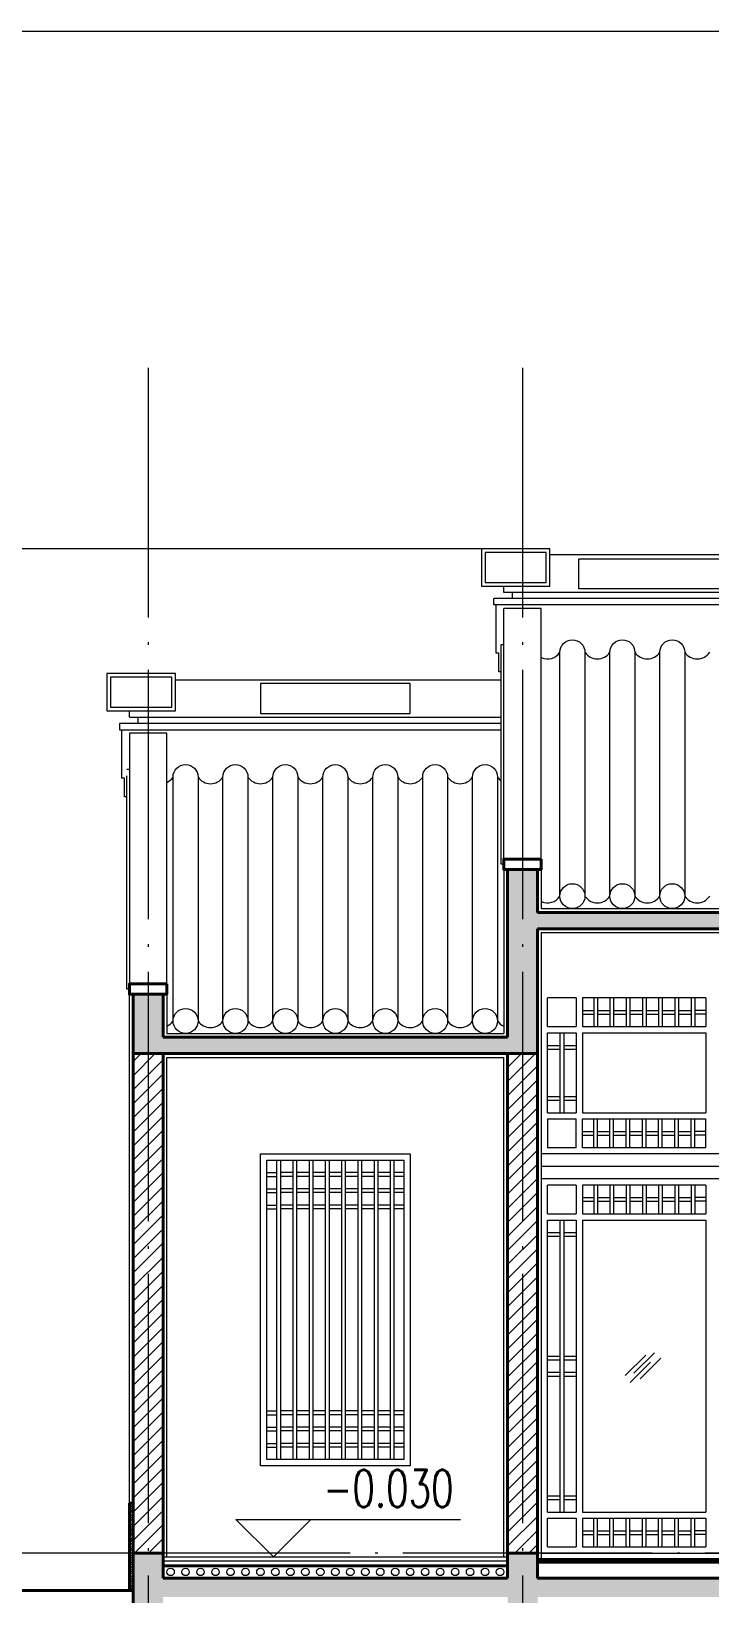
# Model space of a CAD drawing. Extents: x 577108 to 1042908, y 41950 to 81950.
# Drawn here: x 861805 to 867241, y 69428 to 81950 of the extents above; entities that cross this region are included whole.
import ezdxf

# ---------------------------------------------------------------- set-up
doc = ezdxf.new("R2010")
doc.units = 0
doc.header["$LTSCALE"] = 1000
doc.header["$MEASUREMENT"] = 0
doc.linetypes.add('DOTE', pattern=[2.42, 2, -0.2, 0.02, -0.2])
doc.layers.get('0').update_dxf_attribs({"linetype": 'CONTINUOUS', "lineweight": 13})
for name, color, linetype, lineweight in [('DIM_ELEV', 3, 'CONTINUOUS', 15), ('DOOR', 2, 'CONTINUOUS', 5), ('DOTE', 1, 'DOTE', 0), ('hatch', 8, 'CONTINUOUS', 5), ('LM-1', 7, 'CONTINUOUS', 18), ('LM-2', 8, 'CONTINUOUS', 18), ('LM-L', 7, 'CONTINUOUS', 15), ('LM-S', 8, 'CONTINUOUS', 5), ('PUB_TEXT', 7, 'CONTINUOUS', 20), ('REVISION', 1, 'CONTINUOUS', 5), ('wall', 2, 'CONTINUOUS', 40), ('瓦1', 8, 'CONTINUOUS', 15), ('粉刷线', 251, 'CONTINUOUS', 0)]:
    doc.layers.add(name, color=color, linetype=linetype, lineweight=lineweight)
doc.styles.add('_TCH_DIM', font='SIMPLEX', dxfattribs={"bigfont": 'GBCBIG'})
pattern_1 = [(45, (-441987.82, -391225.23), (-53.0330086, 53.0330086), []), (50, (-441987.82, -391225.23), (215.178055, -18.82564), [22.5, -247.5]), (355, (-441987.82, -391225.23), (-41.6254, 225.65764), [18, -198]), (100.4514, (-441969.89, -391226.8), (173.552815, 206.831863), [19.122057, -210.342634]), (46.1842, (-441987.82, -391165.23), (320.172315, -49.655704), [33.75, -371.25]), (96.6356, (-441961.14, -391169.37), (280.39881, 292.23536), [28.68309, -315.5139]), (351.1842, (-441987.82, -391165.23), (280.39858, 292.23558), [27, -297]), (21, (-441957.82, -391180.23), (179.072116, -120.785667), [22.5, -247.5]), (326, (-441957.82, -391180.23), (72.9946, 217.545014), [18, -198]), (71.4514, (-441942.9, -391190.3), (252.06679, 96.75915), [19.122057, -210.342634]), (37.5, (-441987.82, -391225.23), (3.6479566, 99.868156), [0, -195.6, 0, -201, 0, -198.75]), (7.5, (-441987.82, -391225.23), (78.920861, 118.3235136), [0, -114.6, 0, -191.1, 0, -75.75]), (327.5, (-442054.72, -391225.23), (160.146731, -6.7664615), [0, -75, 0, -234, 0, -310.5]), (317.5, (-442084.72, -391225.23), (174.955851, 30.031495), [0, -97.5, 0, -155.4, 0, -220.5])]
pattern_2 = [(45, (-441987.82, -391167.93), (-56.427121, 56.427121), [])]

# ---------------------------------------------------------------- blocks, each defined once
blk = doc.blocks.new('M1')
at = {"layer": 'DOOR', "color": 8}
for p, q in [((-0.15, -0.1), (0.014, 0.064)), ((-0.112, -0.156), (0.052, 0.008)), ((-0.081, -0.081), (0.084, 0.083)), ((-0.03, -0.125), (0.134, 0.039))]:
    blk.add_line(p, q, dxfattribs=at)

msp = doc.modelspace()

# ---------------------------------------------------------------- hatches: boundary and pattern name
at = {"layer": 'hatch'}
h = msp.add_hatch(dxfattribs=at)
h.set_pattern_fill('钢筋混凝土', color=256, scale=30, style=0)
h.set_pattern_definition(pattern_1)
h.paths.add_polyline_path([(865860.8415, 74756.6165), (871620.8415, 74756.6165), (871620.8415, 73756.6165), (871860.8415, 73756.6165), (871860.8415, 73888.5755), (871860.8415, 74756.6165), (871860.8415, 75232.4737), (871620.8415, 75232.4737), (871620.8415, 74888.5755), (865860.8415, 74888.5755), (865860.8415, 75232.4737), (865620.8415, 75232.4737), (865620.8415, 74756.6165), (865620.8415, 73888.5755), (862860.8415, 73888.5755), (862860.8415, 74232.4737), (862620.8415, 74232.4737), (862620.8415, 73756.6165), (865860.8415, 73756.6165)])
h = msp.add_hatch(dxfattribs=at)
h.set_pattern_fill('普通砖', color=256, scale=30, style=0)
h.set_pattern_definition(pattern_2)
h.paths.add_polyline_path([(862860.8415, 73756.6165), (862620.8415, 73756.6165), (862620.8415, 69752.8769), (862860.8415, 69752.8769)])
h = msp.add_hatch(dxfattribs=at)
h.set_pattern_fill('普通砖', color=256, scale=30, style=0)
h.set_pattern_definition(pattern_2)
h.paths.add_polyline_path([(865860.8415, 73756.6165), (865620.8415, 73756.6165), (865620.8415, 69752.8769), (865860.8415, 69752.8769)])
h = msp.add_hatch(dxfattribs=at)
h.set_pattern_fill('天然石材', color=256, scale=5, style=0)
h.set_pattern_definition([(45, (-441987.818, -391215.68), (-18.8090404, 18.8090404), []), (45, (-441978.568, -391225.23), (-18.8090404, 18.8090404), [10.5, -6])])
h.paths.add_polyline_path([(862620.8415, 70152.8769), (862590.8415, 70152.8769), (862590.8415, 69452.8769), (862620.8415, 69452.8769)])
h = msp.add_hatch(dxfattribs=at)
h.set_pattern_fill('钢筋混凝土', color=256, scale=30, style=0)
h.set_pattern_definition(pattern_1)
h.paths.add_polyline_path([(871860.8415, 69402.8769), (875620.8415, 69402.8769), (875620.8415, 69122.8769), (875860.8415, 69122.8769), (875860.8415, 69402.8769), (875860.8415, 69552.8769), (875860.8415, 69952.8769), (875620.8415, 69952.8769), (875620.8415, 69702.8769), (875620.8415, 69552.8769), (871860.8415, 69552.8769), (871860.8415, 69702.8769), (871620.8415, 69702.8769), (871620.8415, 69552.8769), (865860.8415, 69552.8769), (865860.8415, 69752.8769), (865620.8415, 69752.8769), (865620.8415, 69552.8769), (862860.8415, 69552.8769), (862860.8415, 69752.8769), (862620.8415, 69752.8769), (862620.8415, 69452.8769), (862620.8415, 69122.8769), (862860.8415, 69122.8769), (862860.8415, 69402.8769), (865620.8415, 69402.8769), (865620.8415, 69122.8769), (865860.8415, 69122.8769), (865860.8415, 69402.8769), (871620.8415, 69402.8769), (871620.8415, 69122.8769), (871860.8415, 69122.8769)])

# ---------------------------------------------------------------- linework, layer by layer
for p, q in [((862860.8415, 69722.8769), (865620.8415, 69722.8769)), ((862860.8415, 69692.8769), (865620.8415, 69692.8769))]:
    msp.add_line(p, q)
for centre in [(862920.8415, 69602.8769), (863040.8415, 69602.8769), (863160.8415, 69602.8769), (863280.8415, 69602.8769), (863400.8415, 69602.8769), (863520.8415, 69602.8769), (863640.8415, 69602.8769), (863760.8415, 69602.8769), (863880.8415, 69602.8769), (864000.8415, 69602.8769), (864120.8415, 69602.8769), (864240.8415, 69602.8769), (864360.8415, 69602.8769), (864480.8415, 69602.8769), (864600.8415, 69602.8769), (864720.8415, 69602.8769), (864840.8415, 69602.8769), (864960.8415, 69602.8769), (865080.8415, 69602.8769), (865200.8415, 69602.8769), (865320.8415, 69602.8769), (865440.8415, 69602.8769), (865560.8415, 69602.8769)]:
    msp.add_circle(centre, 30)
at = {"layer": 'DIM_ELEV'}
for p, q in [((865410.8415, 77802.8769), (860440.8415, 77802.8769)), ((863744.3118, 69722.8769), (863444.3118, 70022.8769)), ((863444.3118, 70022.8769), (865244.3118, 70022.8769)), ((863744.3118, 69722.8769), (864044.3118, 70022.8769)), ((862590.8415, 69752.8769), (860440.8415, 69752.8769))]:
    msp.add_line(p, q, dxfattribs=at)
at = {"layer": 'DOTE'}
for p, q in [((862740.8415, 79252.8769), (862740.8415, 68252.8769)), ((865740.8415, 79252.8769), (865740.8415, 68252.8769)), ((898240.8415, 69752.8769), (860587.5597, 69752.8769))]:
    msp.add_line(p, q, dxfattribs=at)
at = {"layer": 'hatch'}
for p, q in [((866170.8415, 74202.8769), (865940.8415, 74202.8769)), ((865940.8415, 73972.8769), (865940.8415, 74202.8769)), ((866170.8415, 74202.8769), (866170.8415, 73972.8769)), ((866220.8415, 74202.8769), (866220.8415, 73972.8769)), ((867210.8415, 74202.8769), (866220.8415, 74202.8769)), ((866310.8415, 74202.8769), (866310.8415, 73972.8769)), ((866340.8415, 74202.8769), (866340.8415, 73972.8769)), ((866440.8415, 74202.8769), (866440.8415, 73972.8769)), ((866470.8415, 74202.8769), (866470.8415, 73972.8769)), ((866570.8415, 74202.8769), (866570.8415, 73972.8769)), ((866600.8415, 74202.8769), (866600.8415, 73972.8769)), ((866700.8415, 74202.8769), (866700.8415, 73972.8769)), ((866730.8415, 74202.8769), (866730.8415, 73972.8769)), ((866830.8415, 74202.8769), (866830.8415, 73972.8769)), ((866860.8415, 74202.8769), (866860.8415, 73972.8769)), ((866960.8415, 74202.8769), (866960.8415, 73972.8769)), ((866990.8415, 74202.8769), (866990.8415, 73972.8769)), ((867090.8415, 74202.8769), (867090.8415, 73972.8769)), ((867120.8415, 74202.8769), (867120.8415, 73972.8769)), ((867210.8415, 74202.8769), (867210.8415, 73972.8769)), ((866220.8415, 74102.8769), (866310.8415, 74102.8769)), ((866220.8415, 74072.8769), (866310.8415, 74072.8769)), ((866340.8415, 74102.8769), (866440.8415, 74102.8769)), ((866340.8415, 74072.8769), (866440.8415, 74072.8769)), ((866470.8415, 74102.8769), (866570.8415, 74102.8769)), ((866470.8415, 74072.8769), (866570.8415, 74072.8769)), ((866600.8415, 74102.8769), (866700.8415, 74102.8769)), ((866600.8415, 74072.8769), (866700.8415, 74072.8769)), ((866730.8415, 74102.8769), (866830.8415, 74102.8769)), ((866730.8415, 74072.8769), (866830.8415, 74072.8769)), ((866860.8415, 74102.8769), (866960.8415, 74102.8769)), ((866860.8415, 74072.8769), (866960.8415, 74072.8769)), ((866990.8415, 74102.8769), (867090.8415, 74102.8769)), ((866990.8415, 74072.8769), (867090.8415, 74072.8769)), ((867210.8415, 74102.8769), (867120.8415, 74102.8769)), ((867210.8415, 74072.8769), (867120.8415, 74072.8769)), ((865940.8415, 73972.8769), (866170.8415, 73972.8769)), ((865940.8415, 73282.8769), (865940.8415, 73922.8769)), ((865940.8415, 73922.8769), (866170.8415, 73922.8769)), ((866040.8415, 73922.8769), (866040.8415, 73282.8769)), ((866070.8415, 73922.8769), (866070.8415, 73282.8769)), ((866170.8415, 73922.8769), (866170.8415, 73282.8769)), ((866220.8415, 73972.8769), (867210.8415, 73972.8769)), ((866220.8415, 73922.8769), (867210.8415, 73922.8769)), ((866220.8415, 73922.8769), (866220.8415, 73282.8769)), ((867210.8415, 73922.8769), (867210.8415, 73282.8769)), ((865940.8415, 73822.8769), (866040.8415, 73822.8769)), ((865940.8415, 73792.8769), (866040.8415, 73792.8769)), ((866070.8415, 73822.8769), (866170.8415, 73822.8769)), ((866070.8415, 73792.8769), (866170.8415, 73792.8769)), ((865940.8415, 73412.8769), (866040.8415, 73412.8769)), ((865940.8415, 73382.8769), (866040.8415, 73382.8769)), ((866070.8415, 73412.8769), (866170.8415, 73412.8769)), ((866070.8415, 73382.8769), (866170.8415, 73382.8769)), ((865940.8415, 73282.8769), (866170.8415, 73282.8769)), ((866220.8415, 73282.8769), (867210.8415, 73282.8769)), ((865940.8415, 73232.8769), (866170.8415, 73232.8769)), ((865940.8415, 73232.8769), (865940.8415, 73002.8769)), ((866170.8415, 73002.8769), (866170.8415, 73232.8769)), ((866220.8415, 73002.8769), (866220.8415, 73232.8769)), ((866220.8415, 73232.8769), (867210.8415, 73232.8769)), ((866220.8415, 73132.8769), (866310.8415, 73132.8769)), ((866310.8415, 73002.8769), (866310.8415, 73232.8769)), ((866340.8415, 73002.8769), (866340.8415, 73232.8769)), ((866340.8415, 73132.8769), (866440.8415, 73132.8769)), ((866440.8415, 73002.8769), (866440.8415, 73232.8769)), ((866470.8415, 73002.8769), (866470.8415, 73232.8769)), ((866470.8415, 73132.8769), (866570.8415, 73132.8769)), ((866570.8415, 73002.8769), (866570.8415, 73232.8769)), ((866600.8415, 73002.8769), (866600.8415, 73232.8769)), ((866600.8415, 73132.8769), (866700.8415, 73132.8769)), ((866700.8415, 73002.8769), (866700.8415, 73232.8769)), ((866730.8415, 73002.8769), (866730.8415, 73232.8769)), ((866730.8415, 73132.8769), (866830.8415, 73132.8769)), ((866830.8415, 73002.8769), (866830.8415, 73232.8769)), ((866860.8415, 73002.8769), (866860.8415, 73232.8769)), ((866860.8415, 73132.8769), (866960.8415, 73132.8769)), ((866960.8415, 73002.8769), (866960.8415, 73232.8769)), ((866990.8415, 73002.8769), (866990.8415, 73232.8769)), ((866990.8415, 73132.8769), (867090.8415, 73132.8769)), ((867090.8415, 73002.8769), (867090.8415, 73232.8769)), ((867120.8415, 73002.8769), (867120.8415, 73232.8769)), ((867210.8415, 73132.8769), (867120.8415, 73132.8769)), ((867210.8415, 73002.8769), (867210.8415, 73232.8769)), ((866220.8415, 73102.8769), (866310.8415, 73102.8769)), ((866340.8415, 73102.8769), (866440.8415, 73102.8769)), ((866470.8415, 73102.8769), (866570.8415, 73102.8769)), ((866600.8415, 73102.8769), (866700.8415, 73102.8769)), ((866730.8415, 73102.8769), (866830.8415, 73102.8769)), ((866860.8415, 73102.8769), (866960.8415, 73102.8769)), ((866990.8415, 73102.8769), (867090.8415, 73102.8769)), ((867210.8415, 73102.8769), (867120.8415, 73102.8769)), ((871590.8415, 72952.8769), (865890.8415, 72952.8769)), ((866170.8415, 73002.8769), (865940.8415, 73002.8769)), ((867210.8415, 73002.8769), (866220.8415, 73002.8769)), ((871590.8415, 72852.8769), (865890.8415, 72852.8769)), ((867540.8415, 72752.8769), (865890.8415, 72752.8769)), ((866170.8415, 72702.8769), (865940.8415, 72702.8769)), ((865940.8415, 72472.8769), (865940.8415, 72702.8769)), ((866170.8415, 72702.8769), (866170.8415, 72472.8769)), ((866220.8415, 72702.8769), (866220.8415, 72472.8769)), ((867210.8415, 72702.8769), (866220.8415, 72702.8769)), ((866310.8415, 72702.8769), (866310.8415, 72472.8769)), ((866340.8415, 72702.8769), (866340.8415, 72472.8769)), ((866440.8415, 72702.8769), (866440.8415, 72472.8769)), ((866470.8415, 72702.8769), (866470.8415, 72472.8769)), ((866570.8415, 72702.8769), (866570.8415, 72472.8769)), ((866600.8415, 72702.8769), (866600.8415, 72472.8769)), ((866700.8415, 72702.8769), (866700.8415, 72472.8769)), ((866730.8415, 72702.8769), (866730.8415, 72472.8769)), ((866830.8415, 72702.8769), (866830.8415, 72472.8769)), ((866860.8415, 72702.8769), (866860.8415, 72472.8769)), ((866960.8415, 72702.8769), (866960.8415, 72472.8769)), ((866990.8415, 72702.8769), (866990.8415, 72472.8769)), ((867090.8415, 72702.8769), (867090.8415, 72472.8769)), ((867120.8415, 72702.8769), (867120.8415, 72472.8769)), ((867210.8415, 72702.8769), (867210.8415, 72472.8769)), ((866220.8415, 72602.8769), (866310.8415, 72602.8769)), ((866220.8415, 72572.8769), (866310.8415, 72572.8769)), ((866340.8415, 72602.8769), (866440.8415, 72602.8769)), ((866340.8415, 72572.8769), (866440.8415, 72572.8769)), ((866470.8415, 72602.8769), (866570.8415, 72602.8769)), ((866470.8415, 72572.8769), (866570.8415, 72572.8769)), ((866600.8415, 72602.8769), (866700.8415, 72602.8769)), ((866600.8415, 72572.8769), (866700.8415, 72572.8769)), ((866730.8415, 72602.8769), (866830.8415, 72602.8769)), ((866730.8415, 72572.8769), (866830.8415, 72572.8769)), ((866860.8415, 72602.8769), (866960.8415, 72602.8769)), ((866860.8415, 72572.8769), (866960.8415, 72572.8769)), ((866990.8415, 72602.8769), (867090.8415, 72602.8769)), ((866990.8415, 72572.8769), (867090.8415, 72572.8769)), ((867210.8415, 72602.8769), (867120.8415, 72602.8769)), ((867210.8415, 72572.8769), (867120.8415, 72572.8769)), ((865940.8415, 72472.8769), (866170.8415, 72472.8769)), ((865940.8415, 72422.8769), (866170.8415, 72422.8769)), ((865940.8415, 70082.8769), (865940.8415, 72422.8769)), ((866040.8415, 72422.8769), (866040.8415, 70082.8769)), ((866070.8415, 72422.8769), (866070.8415, 70082.8769)), ((866170.8415, 72422.8769), (866170.8415, 70082.8769)), ((866220.8415, 72472.8769), (867210.8415, 72472.8769)), ((866220.8415, 72422.8769), (867210.8415, 72422.8769)), ((866220.8415, 72422.8769), (866220.8415, 70082.8769)), ((867210.8415, 72422.8769), (867210.8415, 70082.8769)), ((865940.8415, 72322.8769), (866040.8415, 72322.8769)), ((865940.8415, 72292.8769), (866040.8415, 72292.8769)), ((866070.8415, 72322.8769), (866170.8415, 72322.8769)), ((866070.8415, 72292.8769), (866170.8415, 72292.8769)), ((865940.8415, 71332.8769), (866040.8415, 71332.8769)), ((865940.8415, 71302.8769), (866040.8415, 71302.8769)), ((866070.8415, 71332.8769), (866170.8415, 71332.8769)), ((866070.8415, 71302.8769), (866170.8415, 71302.8769)), ((865940.8415, 71202.8769), (866040.8415, 71202.8769)), ((865940.8415, 71172.8769), (866040.8415, 71172.8769)), ((866070.8415, 71202.8769), (866170.8415, 71202.8769)), ((866070.8415, 71172.8769), (866170.8415, 71172.8769)), ((865940.8415, 70212.8769), (866040.8415, 70212.8769)), ((865940.8415, 70182.8769), (866040.8415, 70182.8769)), ((866070.8415, 70212.8769), (866170.8415, 70212.8769)), ((866070.8415, 70182.8769), (866170.8415, 70182.8769)), ((865940.8415, 70082.8769), (866170.8415, 70082.8769)), ((865940.8415, 70032.8769), (866170.8415, 70032.8769)), ((865940.8415, 69802.8769), (865940.8415, 70032.8769)), ((866170.8415, 70032.8769), (866170.8415, 69802.8769)), ((866220.8415, 70082.8769), (867210.8415, 70082.8769)), ((866220.8415, 70032.8769), (867210.8415, 70032.8769)), ((866220.8415, 70032.8769), (866220.8415, 69802.8769)), ((866310.8415, 69802.8769), (866310.8415, 70032.8769)), ((866340.8415, 69802.8769), (866340.8415, 70032.8769)), ((866440.8415, 69802.8769), (866440.8415, 70032.8769)), ((866470.8415, 69802.8769), (866470.8415, 70032.8769)), ((866570.8415, 69802.8769), (866570.8415, 70032.8769)), ((866600.8415, 69802.8769), (866600.8415, 70032.8769)), ((866700.8415, 69802.8769), (866700.8415, 70032.8769)), ((866730.8415, 69802.8769), (866730.8415, 70032.8769)), ((866830.8415, 69802.8769), (866830.8415, 70032.8769)), ((866860.8415, 69802.8769), (866860.8415, 70032.8769)), ((866960.8415, 69802.8769), (866960.8415, 70032.8769)), ((866990.8415, 69802.8769), (866990.8415, 70032.8769)), ((867090.8415, 69802.8769), (867090.8415, 70032.8769)), ((867120.8415, 69802.8769), (867120.8415, 70032.8769)), ((867210.8415, 70032.8769), (867210.8415, 69802.8769)), ((866220.8415, 69932.8769), (866310.8415, 69932.8769)), ((866220.8415, 69902.8769), (866310.8415, 69902.8769)), ((866340.8415, 69932.8769), (866440.8415, 69932.8769)), ((866340.8415, 69902.8769), (866440.8415, 69902.8769)), ((866470.8415, 69932.8769), (866570.8415, 69932.8769)), ((866470.8415, 69902.8769), (866570.8415, 69902.8769)), ((866600.8415, 69932.8769), (866700.8415, 69932.8769)), ((866600.8415, 69902.8769), (866700.8415, 69902.8769)), ((866730.8415, 69932.8769), (866830.8415, 69932.8769)), ((866730.8415, 69902.8769), (866830.8415, 69902.8769)), ((866860.8415, 69932.8769), (866960.8415, 69932.8769)), ((866860.8415, 69902.8769), (866960.8415, 69902.8769)), ((866990.8415, 69932.8769), (867090.8415, 69932.8769)), ((866990.8415, 69902.8769), (867090.8415, 69902.8769)), ((867210.8415, 69932.8769), (867120.8415, 69932.8769)), ((867210.8415, 69902.8769), (867120.8415, 69902.8769)), ((865890.8415, 69752.8769), (867540.8415, 69752.8769)), ((865940.8415, 69802.8769), (866170.8415, 69802.8769)), ((866220.8415, 69802.8769), (867210.8415, 69802.8769))]:
    msp.add_line(p, q, dxfattribs=at)
at = {"layer": 'LM-1'}
for p, q in [((862890.8415, 76326.0422), (862590.8415, 76326.0422)), ((862590.8415, 76326.0422), (862590.8415, 74315.2796)), ((862890.8415, 74315.2796), (862890.8415, 76326.0422)), ((862570.8415, 74273.8767), (862570.8415, 75983.5277))]:
    msp.add_line(p, q, dxfattribs=at)
for points in [[(863640.8415, 72952.8769), (864840.8415, 72952.8769), (864840.8415, 70452.8769), (863640.8415, 70452.8769)], [(863690.8415, 72902.8769), (864790.8415, 72902.8769), (864790.8415, 70502.8769), (863690.8415, 70502.8769)]]:
    msp.add_lwpolyline(points, close=True, dxfattribs=at)
at = {"layer": 'LM-2', "color": 8}
for p, q in [((863770.8415, 72902.8769), (863770.8415, 70502.8769)), ((863800.8415, 72902.8769), (863800.8415, 70502.8769)), ((863900.8415, 72902.8769), (863900.8415, 70502.8769)), ((863930.8415, 72902.8769), (863930.8415, 70502.8769)), ((864030.8415, 72902.8769), (864030.8415, 70502.8769)), ((864060.8415, 72902.8769), (864060.8415, 70502.8769)), ((864160.8415, 72902.8769), (864160.8415, 70502.8769)), ((864190.8415, 72902.8769), (864190.8415, 70502.8769)), ((864290.8415, 72902.8769), (864290.8415, 70502.8769)), ((864320.8415, 72902.8769), (864320.8415, 70502.8769)), ((864420.8415, 72902.8769), (864420.8415, 70502.8769)), ((864450.8415, 72902.8769), (864450.8415, 70502.8769)), ((864550.8415, 72902.8769), (864550.8415, 70502.8769)), ((864580.8415, 72902.8769), (864580.8415, 70502.8769)), ((864680.8415, 72902.8769), (864680.8415, 70502.8769)), ((864710.8415, 72902.8769), (864710.8415, 70502.8769)), ((863690.8415, 72802.8769), (863770.8415, 72802.8769)), ((863690.8415, 72772.8769), (863770.8415, 72772.8769)), ((863900.8415, 72802.8769), (863800.8415, 72802.8769)), ((863900.8415, 72772.8769), (863800.8415, 72772.8769)), ((864030.8415, 72802.8769), (863930.8415, 72802.8769)), ((864030.8415, 72772.8769), (863930.8415, 72772.8769)), ((864160.8415, 72802.8769), (864060.8415, 72802.8769)), ((864160.8415, 72772.8769), (864060.8415, 72772.8769)), ((864290.8415, 72802.8769), (864190.8415, 72802.8769)), ((864290.8415, 72772.8769), (864190.8415, 72772.8769)), ((864420.8415, 72802.8769), (864320.8415, 72802.8769)), ((864420.8415, 72772.8769), (864320.8415, 72772.8769)), ((864550.8415, 72802.8769), (864450.8415, 72802.8769)), ((864550.8415, 72772.8769), (864450.8415, 72772.8769)), ((864680.8415, 72802.8769), (864580.8415, 72802.8769)), ((864680.8415, 72772.8769), (864580.8415, 72772.8769)), ((864790.8415, 72802.8769), (864710.8415, 72802.8769)), ((864790.8415, 72772.8769), (864710.8415, 72772.8769)), ((863690.8415, 72672.8769), (863770.8415, 72672.8769)), ((863690.8415, 72642.8769), (863770.8415, 72642.8769)), ((863900.8415, 72672.8769), (863800.8415, 72672.8769)), ((863900.8415, 72642.8769), (863800.8415, 72642.8769)), ((864030.8415, 72672.8769), (863930.8415, 72672.8769)), ((864030.8415, 72642.8769), (863930.8415, 72642.8769)), ((864160.8415, 72672.8769), (864060.8415, 72672.8769)), ((864160.8415, 72642.8769), (864060.8415, 72642.8769)), ((864290.8415, 72672.8769), (864190.8415, 72672.8769)), ((864290.8415, 72642.8769), (864190.8415, 72642.8769)), ((864420.8415, 72672.8769), (864320.8415, 72672.8769)), ((864420.8415, 72642.8769), (864320.8415, 72642.8769)), ((864550.8415, 72672.8769), (864450.8415, 72672.8769)), ((864550.8415, 72642.8769), (864450.8415, 72642.8769)), ((864680.8415, 72672.8769), (864580.8415, 72672.8769)), ((864680.8415, 72642.8769), (864580.8415, 72642.8769)), ((864790.8415, 72672.8769), (864710.8415, 72672.8769)), ((864790.8415, 72642.8769), (864710.8415, 72642.8769)), ((863690.8415, 72542.8769), (863770.8415, 72542.8769)), ((863690.8415, 72512.8769), (863770.8415, 72512.8769)), ((863900.8415, 72542.8769), (863800.8415, 72542.8769)), ((863900.8415, 72512.8769), (863800.8415, 72512.8769)), ((864030.8415, 72542.8769), (863930.8415, 72542.8769)), ((864030.8415, 72512.8769), (863930.8415, 72512.8769)), ((864160.8415, 72542.8769), (864060.8415, 72542.8769)), ((864160.8415, 72512.8769), (864060.8415, 72512.8769)), ((864290.8415, 72542.8769), (864190.8415, 72542.8769)), ((864290.8415, 72512.8769), (864190.8415, 72512.8769)), ((864420.8415, 72542.8769), (864320.8415, 72542.8769)), ((864420.8415, 72512.8769), (864320.8415, 72512.8769)), ((864550.8415, 72542.8769), (864450.8415, 72542.8769)), ((864550.8415, 72512.8769), (864450.8415, 72512.8769)), ((864680.8415, 72542.8769), (864580.8415, 72542.8769)), ((864680.8415, 72512.8769), (864580.8415, 72512.8769)), ((864790.8415, 72542.8769), (864710.8415, 72542.8769)), ((864790.8415, 72512.8769), (864710.8415, 72512.8769)), ((863690.8415, 70892.8769), (863770.8415, 70892.8769)), ((863900.8415, 70892.8769), (863800.8415, 70892.8769)), ((864030.8415, 70892.8769), (863930.8415, 70892.8769)), ((864160.8415, 70892.8769), (864060.8415, 70892.8769)), ((864290.8415, 70892.8769), (864190.8415, 70892.8769)), ((864420.8415, 70892.8769), (864320.8415, 70892.8769)), ((864550.8415, 70892.8769), (864450.8415, 70892.8769)), ((864680.8415, 70892.8769), (864580.8415, 70892.8769)), ((864790.8415, 70892.8769), (864710.8415, 70892.8769)), ((863690.8415, 70862.8769), (863770.8415, 70862.8769)), ((863690.8415, 70762.8769), (863770.8415, 70762.8769)), ((863900.8415, 70862.8769), (863800.8415, 70862.8769)), ((863900.8415, 70762.8769), (863800.8415, 70762.8769)), ((864030.8415, 70862.8769), (863930.8415, 70862.8769)), ((864030.8415, 70762.8769), (863930.8415, 70762.8769)), ((864160.8415, 70862.8769), (864060.8415, 70862.8769)), ((864160.8415, 70762.8769), (864060.8415, 70762.8769)), ((864290.8415, 70862.8769), (864190.8415, 70862.8769)), ((864290.8415, 70762.8769), (864190.8415, 70762.8769)), ((864420.8415, 70862.8769), (864320.8415, 70862.8769)), ((864420.8415, 70762.8769), (864320.8415, 70762.8769)), ((864550.8415, 70862.8769), (864450.8415, 70862.8769)), ((864550.8415, 70762.8769), (864450.8415, 70762.8769)), ((864680.8415, 70862.8769), (864580.8415, 70862.8769)), ((864680.8415, 70762.8769), (864580.8415, 70762.8769)), ((864790.8415, 70862.8769), (864710.8415, 70862.8769)), ((864790.8415, 70762.8769), (864710.8415, 70762.8769)), ((863690.8415, 70732.8769), (863770.8415, 70732.8769)), ((863690.8415, 70632.8769), (863770.8415, 70632.8769)), ((863900.8415, 70732.8769), (863800.8415, 70732.8769)), ((863900.8415, 70632.8769), (863800.8415, 70632.8769)), ((864030.8415, 70732.8769), (863930.8415, 70732.8769)), ((864030.8415, 70632.8769), (863930.8415, 70632.8769)), ((864160.8415, 70732.8769), (864060.8415, 70732.8769)), ((864160.8415, 70632.8769), (864060.8415, 70632.8769)), ((864290.8415, 70732.8769), (864190.8415, 70732.8769)), ((864290.8415, 70632.8769), (864190.8415, 70632.8769)), ((864420.8415, 70732.8769), (864320.8415, 70732.8769)), ((864420.8415, 70632.8769), (864320.8415, 70632.8769)), ((864550.8415, 70732.8769), (864450.8415, 70732.8769)), ((864550.8415, 70632.8769), (864450.8415, 70632.8769)), ((864680.8415, 70732.8769), (864580.8415, 70732.8769)), ((864680.8415, 70632.8769), (864580.8415, 70632.8769)), ((864790.8415, 70732.8769), (864710.8415, 70732.8769)), ((864790.8415, 70632.8769), (864710.8415, 70632.8769)), ((863690.8415, 70602.8769), (863770.8415, 70602.8769)), ((863900.8415, 70602.8769), (863800.8415, 70602.8769)), ((864030.8415, 70602.8769), (863930.8415, 70602.8769)), ((864160.8415, 70602.8769), (864060.8415, 70602.8769)), ((864290.8415, 70602.8769), (864190.8415, 70602.8769)), ((864420.8415, 70602.8769), (864320.8415, 70602.8769)), ((864550.8415, 70602.8769), (864450.8415, 70602.8769)), ((864680.8415, 70602.8769), (864580.8415, 70602.8769)), ((864790.8415, 70602.8769), (864710.8415, 70602.8769))]:
    msp.add_line(p, q, dxfattribs=at)
at = {"layer": 'LM-2'}
msp.add_lwpolyline([(866190.8415, 77722.8769), (867690.8415, 77722.8769), (867690.8415, 77482.8769), (866190.8415, 77482.8769)], close=True, dxfattribs=at)
at = {"layer": 'LM-L'}
for p, q in [((871520.8415, 77752.8769), (865960.8415, 77752.8769)), ((871970.8415, 77402.8769), (865510.8415, 77402.8769)), ((865510.8415, 77352.8769), (865510.8415, 77402.8769)), ((865590.8415, 77452.8769), (865590.8415, 77502.8769)), ((871890.8415, 77452.8769), (865590.8415, 77452.8769)), ((865660.8415, 77402.8769), (865660.8415, 77452.8769)), ((871970.8415, 77352.8769), (865510.8415, 77352.8769)), ((865530.8415, 76965.1277), (865530.8415, 77352.8769)), ((865590.8415, 75315.2796), (865590.8415, 77322.7926)), ((865890.8415, 77322.7926), (865590.8415, 77322.7926)), ((865890.8415, 75315.2796), (865890.8415, 77322.7926)), ((865570.8415, 77036.4869), (865590.8415, 77036.4869)), ((865570.8415, 75273.8767), (865570.8415, 77036.4869)), ((865550.8415, 76965.1277), (865530.8415, 76965.1277)), ((865550.8415, 76815.1277), (865550.8415, 76965.1277)), ((865570.8415, 76815.1277), (865550.8415, 76815.1277)), ((862960.8415, 76752.8769), (865570.8415, 76752.8769)), ((862590.8415, 76452.8769), (862590.8415, 76502.8769)), ((862590.8415, 76452.8769), (865570.8415, 76452.8769)), ((862660.8415, 76402.8769), (862660.8415, 76452.8769)), ((862530.8415, 75965.1277), (862530.8415, 76352.8769)), ((862570.8415, 76036.4869), (862590.8415, 76036.4869)), ((862550.8415, 75965.1277), (862530.8415, 75965.1277)), ((862550.8415, 75815.1277), (862550.8415, 75965.1277)), ((862570.8415, 75815.1277), (862550.8415, 75815.1277)), ((865590.8415, 75273.8767), (865570.8415, 75273.8767)), ((862590.8415, 74273.8767), (862570.8415, 74273.8767))]:
    msp.add_line(p, q, dxfattribs=at)
for points in [[(865960.8415, 77802.8769), (865410.8415, 77802.8769), (865410.8415, 77502.8769), (865960.8415, 77502.8769)], [(862960.8415, 76802.8769), (862410.8415, 76802.8769), (862410.8415, 76502.8769), (862960.8415, 76502.8769)]]:
    msp.add_lwpolyline(points, close=True, dxfattribs=at)
msp.add_lwpolyline([(865570.8415, 76402.8769), (862510.8415, 76402.8769), (862510.8415, 76352.8769), (865570.8415, 76352.8769)], dxfattribs=at)
at = {"layer": 'LM-S'}
for points in [[(854708.4301, 81950.2272), (904108.4301, 81950.2272), (904108.4301, 41950.2272), (854708.4301, 41950.2272)], [(865930.8415, 77772.8769), (865440.8415, 77772.8769), (865440.8415, 77532.8769), (865930.8415, 77532.8769)], [(862930.8415, 76772.8769), (862440.8415, 76772.8769), (862440.8415, 76532.8769), (862930.8415, 76532.8769)], [(864840.8415, 76722.8769), (863640.8415, 76722.8769), (863640.8415, 76482.8769), (864840.8415, 76482.8769)]]:
    msp.add_lwpolyline(points, close=True, dxfattribs=at)
at = {"layer": 'REVISION', "color": 4}
msp.add_line((871620.8415, 69672.8769), (865860.8415, 69672.8769), dxfattribs=at)
at = {"layer": 'wall'}
for p, q in [((865620.8415, 74756.6165), (865620.8415, 75232.4737)), ((865860.8415, 74888.5755), (865860.8415, 75232.4737)), ((865860.8415, 74888.5755), (871620.8415, 74888.5755)), ((865620.8415, 74756.6165), (865620.8415, 73888.5755)), ((865860.8415, 69552.8769), (865860.8415, 74756.6165)), ((865860.8415, 74756.6165), (871620.8415, 74756.6165)), ((862620.8415, 73756.6165), (862620.8415, 74232.4737)), ((862860.8415, 73888.5755), (862860.8415, 74232.4737)), ((862860.8415, 73888.5755), (865620.8415, 73888.5755)), ((862620.8415, 68522.8769), (862620.8415, 73756.6165)), ((862620.8415, 73756.6165), (865860.8415, 73756.6165)), ((862860.8415, 73756.6165), (862860.8415, 69552.8769)), ((865620.8415, 73756.6165), (865620.8415, 69552.8769)), ((862860.8415, 69752.8769), (862620.8415, 69752.8769)), ((865620.8415, 69752.8769), (865860.8415, 69752.8769)), ((865620.8415, 69652.8769), (862860.8415, 69652.8769)), ((865860.8415, 69702.8769), (871620.8415, 69702.8769)), ((871620.8415, 69682.8769), (865860.8415, 69682.8769)), ((865620.8415, 69552.8769), (862860.8415, 69552.8769)), ((871620.8415, 69552.8769), (865860.8415, 69552.8769)), ((862620.8415, 69452.8769), (860740.8415, 69452.8769))]:
    msp.add_line(p, q, dxfattribs=at)
for points in [[(865890.8415, 75315.2796), (865590.8415, 75315.2796), (865590.8415, 75232.4737), (865890.8415, 75232.4737)], [(862890.8415, 74315.2796), (862590.8415, 74315.2796), (862590.8415, 74232.4737), (862890.8415, 74232.4737)], [(862590.8415, 70152.8769), (862620.8415, 70152.8769), (862620.8415, 69452.8769), (862590.8415, 69452.8769)]]:
    msp.add_lwpolyline(points, close=True, dxfattribs=at)
at = {"layer": '瓦1'}
for points in [[(866040.8415, 75018.5755), (866040.8415, 76972.9492, -1), (866240.8415, 76972.9492), (866240.8415, 75018.5755)], [(866440.8415, 75018.5755), (866440.8415, 76972.9492, -1), (866640.8415, 76972.9492), (866640.8415, 75018.5755)], [(866840.8415, 75018.5755), (866840.8415, 76972.9492, -1), (867040.8415, 76972.9492), (867040.8415, 75018.5755)], [(862940.8417, 74018.5755), (862940.8417, 75972.9492, -1), (863140.8417, 75972.9492), (863140.8417, 74018.5755)], [(863340.8417, 74018.5755), (863340.8417, 75972.9492, -1), (863540.8417, 75972.9492), (863540.8417, 74018.5755)], [(863740.8417, 74018.5755), (863740.8417, 75972.9492, -1), (863940.8417, 75972.9492), (863940.8417, 74018.5755)], [(864140.8417, 74018.5755), (864140.8417, 75972.9492, -1), (864340.8417, 75972.9492), (864340.8417, 74018.5755)], [(864540.8417, 74018.5755), (864540.8417, 75972.9492, -1), (864740.8417, 75972.9492), (864740.8417, 74018.5755)], [(864940.8417, 74018.5755), (864940.8417, 75972.9492, -1), (865140.8417, 75972.9492), (865140.8417, 74018.5755)], [(865340.8417, 74018.5755), (865340.8417, 75972.9492, -1), (865540.8417, 75972.9492), (865540.8417, 74018.5755)]]:
    msp.add_lwpolyline(points, format="xyb", dxfattribs=at)
for centre in [(866140.8415, 75018.5755), (866540.8415, 75018.5755), (866940.8415, 75018.5755), (863040.8417, 74018.5755), (863440.8417, 74018.5755), (863840.8417, 74018.5755), (864240.8417, 74018.5755), (864640.8417, 74018.5755), (865040.8417, 74018.5755), (865440.8417, 74018.5755)]:
    msp.add_circle(centre, 100, dxfattribs=at)
for centre, start, end in [((865940.8415, 77039.2817), 245.37568164, 326.44269023), ((866340.8415, 77039.2817), 213.55730977, 326.44269023), ((866740.8415, 77039.2817), 213.55730977, 326.44269023), ((867140.8415, 77039.2817), 213.55730977, 326.44269023), ((862840.8417, 76039.2817), 294.624205, 326.44269023), ((863240.8417, 76039.2817), 213.55730977, 326.44269023), ((863640.8417, 76039.2817), 213.55730977, 326.44269023), ((864040.8417, 76039.2817), 213.55730977, 326.44269023), ((864440.8417, 76039.2817), 213.55730977, 326.44269023), ((864840.8417, 76039.2817), 213.55730977, 326.44269023), ((865240.8417, 76039.2817), 213.55730977, 326.44269023), ((865640.8417, 76039.2817), 213.55730977, 234.31453843), ((865940.8415, 75084.908), 245.37568164, 326.44269023), ((866340.8415, 75084.908), 213.55730977, 326.44269023), ((866740.8415, 75084.908), 213.55730977, 326.44269023), ((867140.8415, 75084.908), 213.55730977, 326.44269023), ((862840.8417, 74084.908), 294.624205, 326.44269023), ((863240.8417, 74084.908), 213.55730977, 326.44269023), ((863640.8417, 74084.908), 213.55730977, 326.44269023), ((864040.8417, 74084.908), 213.55730977, 326.44269023), ((864440.8417, 74084.908), 213.55730977, 326.44269023), ((864840.8417, 74084.908), 213.55730977, 326.44269023), ((865240.8417, 74084.908), 213.55730977, 326.44269023), ((865640.8417, 74084.908), 213.55730977, 245.37556831)]:
    msp.add_arc(centre, 120, start, end, dxfattribs=at)
at = {"layer": '粉刷线'}
for p, q in [((865590.8415, 75232.4737), (865590.8415, 73918.5755)), ((865890.8415, 75232.4737), (865890.8415, 74918.5755)), ((865890.8415, 74918.5755), (871590.8415, 74918.5755)), ((865890.8415, 74726.6165), (865890.8415, 69702.8769)), ((865890.8415, 74726.6165), (871590.8415, 74726.6165)), ((862590.8415, 70152.8769), (862590.8415, 74232.4737)), ((862890.8415, 74232.4737), (862890.8415, 73918.5755)), ((862890.8415, 73918.5755), (865590.8415, 73918.5755)), ((862890.8415, 69722.8769), (862890.8415, 73726.6165)), ((862890.8415, 73726.6165), (865590.8415, 73726.6165)), ((865590.8415, 69722.8769), (865590.8415, 73726.6165))]:
    msp.add_line(p, q, dxfattribs=at)

# ---------------------------------------------------------------- block references
at = {"layer": 'wall', "xscale": 1000, "yscale": 1000, "zscale": 1000}
msp.add_blockref('M1', (866714.4761, 71276.5128), dxfattribs=at)

# ---------------------------------------------------------------- texts
at = {"layer": 'PUB_TEXT', "style": '_TCH_DIM', "width": 0.705882}
msp.add_text('-0.030', height=297.5, dxfattribs=at).set_placement((864144.3118, 70122.8769))

doc.saveas('drawing.dxf')
